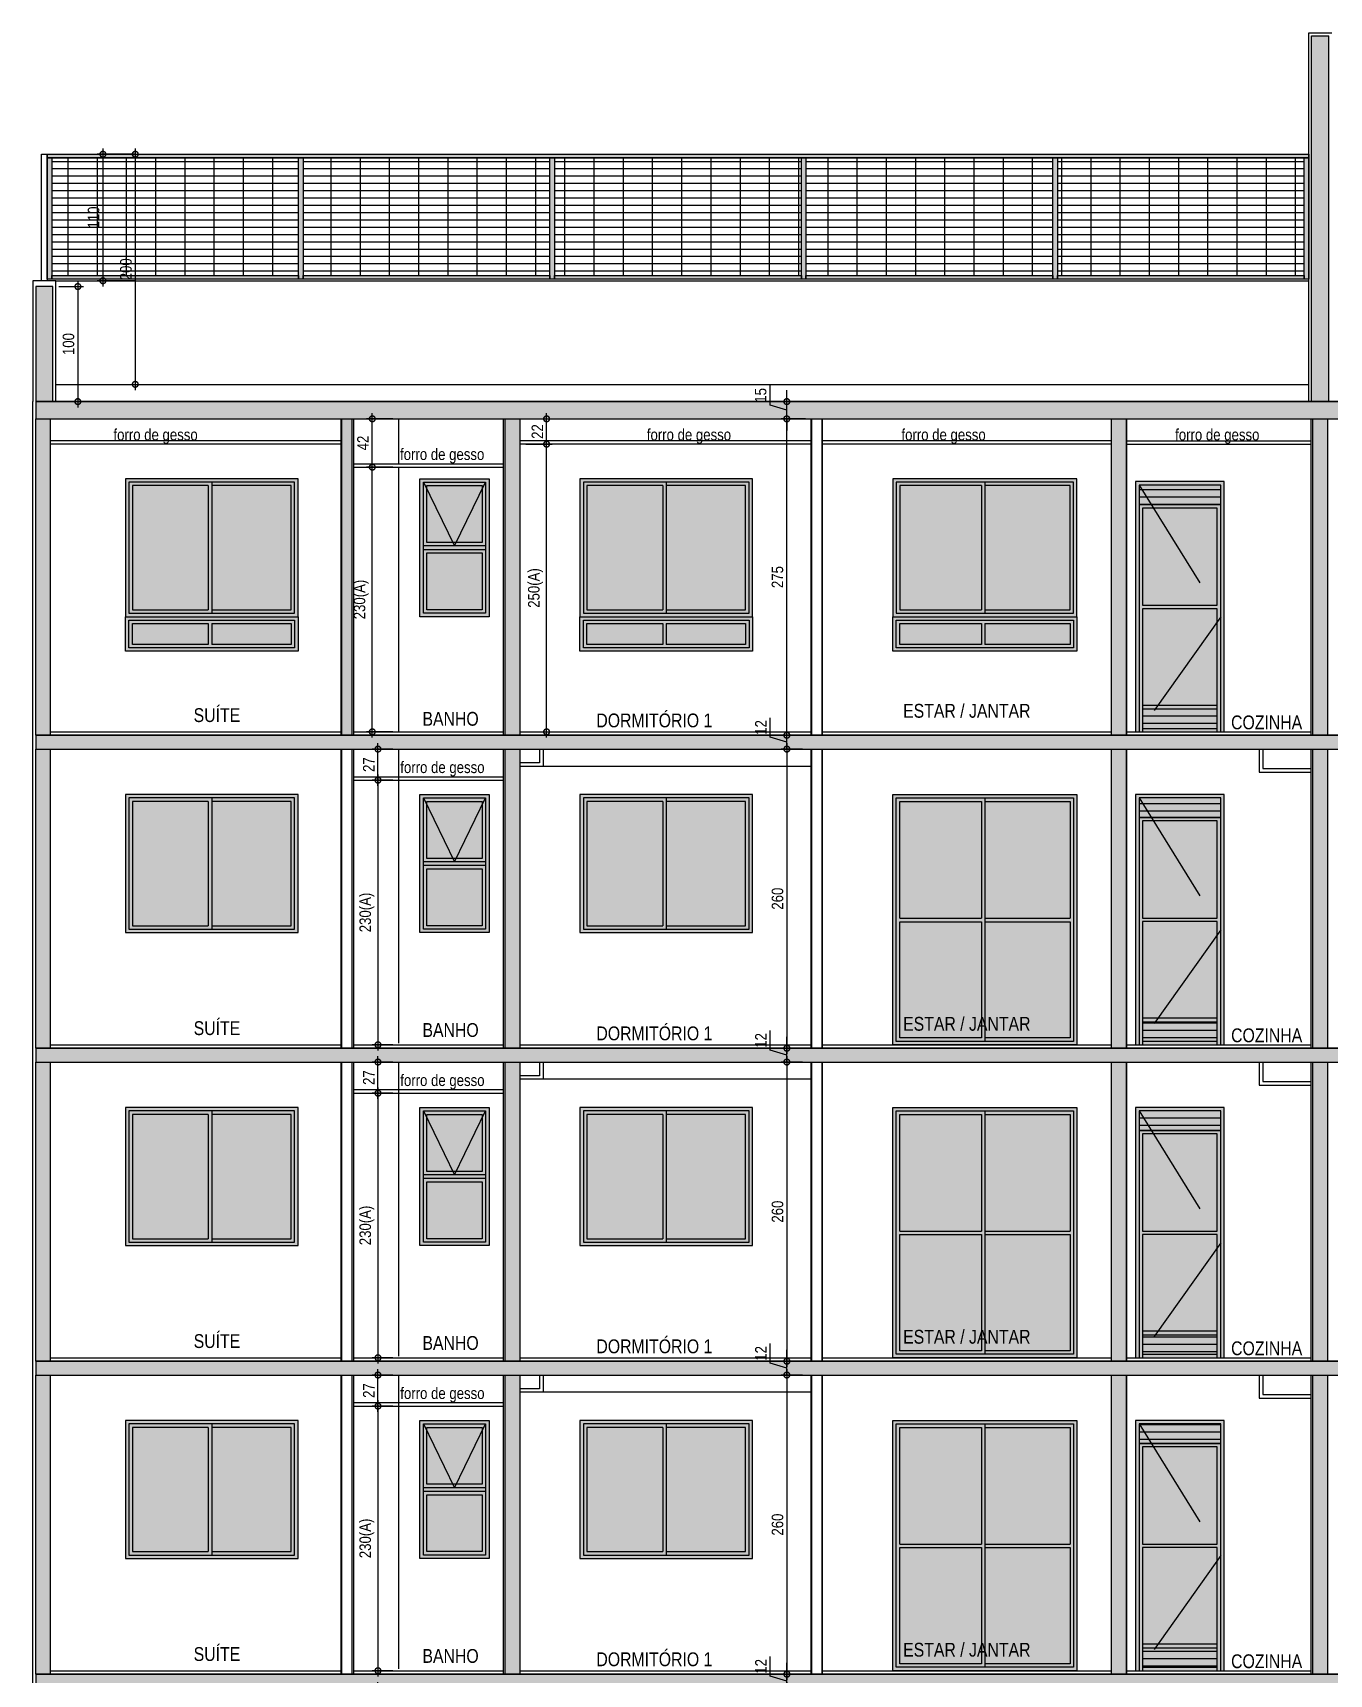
# Model space of a CAD drawing. Header units: metres. Extents: x -9138 to -7768, y 20 to 184.
# Drawn here: x -9053.59 to -9042.32, y 79.82 to 94.09 of the extents above; entities that cross this region are included whole.
import ezdxf
from ezdxf.enums import TextEntityAlignment as Align

# ---------------------------------------------------------------- set-up
doc = ezdxf.new("R2010")
doc.units = ezdxf.units.M
doc.linetypes.add('CTE ELEV$0$DASHEDX2', pattern=[1.5, 1, -0.5])
for name, color, linetype in [('ARQ-DIM EMBASAM', 2, 'Continuous'), ('CTE ELEV$0$ARQ-ALV ACAB', 4, 'Continuous'), ('CTE ELEV$0$ARQ-ALV OSSO', 5, 'Continuous'), ('CTE ELEV$0$ARQ-AUX', 7, 'Continuous'), ('CTE ELEV$0$ARQ-AUX1', 1, 'Continuous'), ('CTE ELEV$0$ARQ-CAX', 1, 'Continuous'), ('CTE ELEV$0$ARQ-DIM', 2, 'Continuous'), ('CTE ELEV$0$ARQ-EST', 2, 'Continuous'), ('CTE ELEV$0$ARQ-PRJ', 7, 'CTE ELEV$0$DASHEDX2'), ('CTE ELEV$0$ARQ-TXT', 2, 'Continuous'), ('CTE ELEV$0$ES-CORTE', 2, 'Continuous')]:
    doc.layers.add(name, color=color, linetype=linetype)
doc.layers.add('CTE ELEV$0$COR-CAIX', color=7, linetype='Continuous', true_color=0x45494e)
doc.styles.add('CTE ELEV$0$Adesa', font='ARIALN.TTF')
doc.dimstyles.new('CTE ELEV$0$ADESA 1-0050', dxfattribs={"dimtxt": 0.1, "dimasz": 0.1, "dimexe": 0.05, "dimexo": 0.05, "dimgap": 0.03, "dimtad": 1, "dimdec": 1, "dimlfac": 100, "dimzin": 12, "dimtxsty": 'CTE ELEV$0$Adesa', "dimblk": 'CTE ELEV$0$_DotSmall', "dimcen": 1, "dimdle": 0.05, "dimclrd": 1, "dimclre": 1, "dimclrt": 256, "dimazin": 3, "dimtm": 1e-09, "dimtfac": 1, "dimtdec": 1, "dimtmove": 1, "dimatfit": 0, "dimldrblk": 'CTE ELEV$0$_DotSmall', "dimfxl": 0.8, "dimtvp": 2, "dimtolj": 1, "dimtzin": 0, "dimarcsym": 0})

# ---------------------------------------------------------------- blocks, each defined once
blk = doc.blocks.new('CTE ELEV$0$V J 150x120')
at = {"layer": 'CTE ELEV$0$COR-CAIX'}
h = blk.add_hatch(color=256, dxfattribs=at)
h.dxf.hatch_style = 1
h.paths.add_polyline_path([(1.5, 1.2), (0, 1.2), (0, 0), (1.5, 0)])
h = blk.add_hatch(color=254, dxfattribs=at)
h.dxf.hatch_style = 1
h.paths.add_polyline_path([(0.72, 1.14), (0.06, 1.14), (0.06, 0.06), (0.72, 0.06)])
h.paths.add_polyline_path([(0.75, 0.06), (1.44, 0.06), (1.44, 1.14), (0.75, 1.14)])
for points in [[(1.5, 1.2), (0, 1.2), (0, 0), (1.5, 0)], [(1.47, 1.17), (0.03, 1.17), (0.03, 0.03), (1.47, 0.03)]]:
    blk.add_lwpolyline(points, close=True)
for points in [[(0.75, 1.17), (0.75, 0.03)], [(0.72, 1.14), (0.06, 1.14), (0.06, 0.06), (0.72, 0.06)], [(0.72, 1.14), (0.72, 0.06)], [(0.75, 0.06), (1.44, 0.06), (1.44, 1.14), (0.75, 1.14)]]:
    blk.add_lwpolyline(points)
blk = doc.blocks.new('CTE ELEV$0$V J 80x60')
at = {"layer": 'CTE ELEV$0$COR-CAIX'}
h = blk.add_hatch(color=256, dxfattribs=at)
h.dxf.hatch_style = 1
h.paths.add_polyline_path([(0, 1.2), (0.6, 1.2), (0.6, 0), (0, 0)])
h = blk.add_hatch(color=254, dxfattribs=at)
h.dxf.hatch_style = 1
h.paths.add_polyline_path([(0.54, 0.555), (0.06, 0.555), (0.06, 0.06), (0.54, 0.06)])
h.paths.add_polyline_path([(0.06, 1.108), (0.06, 0.645), (0.285, 0.645)], flags=17)
h.paths.add_polyline_path([(0.54, 1.108), (0.54, 1.14), (0.06, 1.14), (0.06, 1.108), (0.285, 0.645), (0.315, 0.645)])
h.paths.add_polyline_path([(0.54, 1.108), (0.315, 0.645), (0.54, 0.645)], flags=17)
at = {"layer": 'CTE ELEV$0$ARQ-CAX', "flags": 128}
for points in [[(0, 1.2), (0.6, 1.2), (0.6, 0), (0, 0)], [(0.03, 1.17), (0.57, 1.17), (0.57, 0.615), (0.03, 0.615)], [(0.03, 1.17), (0.57, 1.17), (0.57, 0.03), (0.03, 0.03)], [(0.06, 1.14), (0.54, 1.14), (0.54, 0.645), (0.06, 0.645)], [(0.03, 0.585), (0.57, 0.585), (0.57, 0.03), (0.03, 0.03)], [(0.06, 0.555), (0.54, 0.555), (0.54, 0.06), (0.06, 0.06)]]:
    blk.add_lwpolyline(points, close=True, dxfattribs=at)
at = {"layer": 'CTE ELEV$0$ARQ-PRJ'}
blk.add_lwpolyline([(0.03, 1.17), (0.3, 0.615), (0.57, 1.17)], dxfattribs=at)
blk = doc.blocks.new('CTE ELEV$0$V P 160x220')
at = {"layer": 'CTE ELEV$0$COR-CAIX'}
h = blk.add_hatch(color=256, dxfattribs=at)
h.dxf.hatch_style = 1
h.paths.add_polyline_path([(0, 2.175), (1.6, 2.175), (1.6, 0), (0, 0)])
h = blk.add_hatch(color=254, dxfattribs=at)
h.dxf.hatch_style = 1
h.paths.add_polyline_path([(0.77, 2.115), (0.06, 2.115), (0.06, 1.1), (0.77, 1.1)])
h.paths.add_polyline_path([(1.54, 2.115), (0.8, 2.115), (0.8, 1.1), (1.54, 1.1)])
h.paths.add_polyline_path([(1.54, 1.07), (0.8, 1.07), (0.8, 0.06), (1.54, 0.06)])
h.paths.add_polyline_path([(0.77, 1.07), (0.06, 1.07), (0.06, 0.06), (0.77, 0.06)])
at = {"layer": 'CTE ELEV$0$ARQ-CAX'}
for p, q in [((0.06, 1.1), (0.77, 1.1)), ((0.06, 1.07), (0.77, 1.07)), ((0.8, 1.1), (1.54, 1.1)), ((0.8, 1.07), (1.54, 1.07))]:
    blk.add_line(p, q, dxfattribs=at)
for points in [[(0, 2.175), (1.6, 2.175), (1.6, 0), (0, 0)], [(0.03, 2.145), (1.57, 2.145), (1.57, 0.03), (0.03, 0.03)]]:
    blk.add_lwpolyline(points, close=True, dxfattribs=at)
for points in [[(0.8, 2.145), (0.8, 0.03)], [(0.06, 1.1), (0.06, 2.115), (0.77, 2.115)], [(0.77, 2.115), (0.77, 1.1)], [(0.8, 2.115), (1.54, 2.115), (1.54, 1.1)], [(0.77, 0.06), (0.06, 0.06), (0.06, 1.07)], [(0.77, 1.07), (0.77, 0.06)], [(1.54, 1.07), (1.54, 0.06), (0.8, 0.06)]]:
    blk.add_lwpolyline(points, dxfattribs=at)
blk = doc.blocks.new('CTE ELEV$0$V P 80x220')
at = {"layer": 'CTE ELEV$0$ARQ-CAX'}
h = blk.add_hatch(dxfattribs=at)
h.set_pattern_fill('LINE', scale=0.02)
h.set_pattern_definition([(0, (0.74004, 2.16916), (0, 0.0635), [])])
h.paths.add_polyline_path([(0.74, 2.145), (0.03, 2.145), (0.03, 2), (0.74, 2)])
h.paths.add_polyline_path([(0.71, 0.2), (0.06, 0.2), (0.06, 0.03), (0.71, 0.03)])
at = {"layer": 'CTE ELEV$0$COR-CAIX'}
h = blk.add_hatch(color=256, dxfattribs=at)
h.dxf.hatch_style = 1
h.paths.add_polyline_path([(0.77, 0), (0.77, 2.175), (0, 2.175), (0, 0)])
h = blk.add_hatch(color=254, dxfattribs=at)
h.dxf.hatch_style = 1
h.paths.add_polyline_path([(0.71, 1.945), (0.154, 1.945), (0.678, 1.1), (0.71, 1.1)])
h.paths.add_polyline_path([(0.154, 1.945), (0.06, 1.945), (0.06, 1.1), (0.678, 1.1)])
h.paths.add_polyline_path([(0.71, 0.958), (0.71, 1.048), (0.697, 1.07), (0.06, 1.07), (0.06, 0.23), (0.193, 0.23)])
h.paths.add_polyline_path([(0.71, 0.958), (0.193, 0.23), (0.71, 0.23)], flags=17)
at = {"layer": 'CTE ELEV$0$ARQ-CAX'}
for points in [[(0.77, 0), (0.77, 2.175), (0, 2.175), (0, 0)], [(0.74, 2.145), (0.03, 2.145), (0.03, 1.975), (0.74, 1.975)]]:
    blk.add_lwpolyline(points, close=True, dxfattribs=at)
for points in [[(0.74, 0), (0.74, 1.975), (0.03, 1.975), (0.03, 0)], [(0.71, 1.1), (0.71, 1.945), (0.06, 1.945), (0.06, 1.1)], [(0.06, 1.1), (0.71, 1.1)], [(0.06, 1.07), (0.06, 0)], [(0.71, 1.07), (0.06, 1.07)], [(0.71, 0), (0.71, 1.07)], [(0.71, 0.23), (0.06, 0.23)], [(0.06, 0.2), (0.71, 0.2)], [(0.06, 0.03), (0.71, 0.03)], [(0, 0), (0.77, 0)]]:
    blk.add_lwpolyline(points, dxfattribs=at)
at = {"layer": 'CTE ELEV$0$ARQ-PRJ'}
blk.add_lwpolyline([(0.03, 2.145), (0.74, 1), (0.03, 0)], dxfattribs=at)
blk = doc.blocks.new('CTE ELEV$0$_DotSmall')
at = {"color": 0, "linetype": 'ByBlock', "const_width": 0.5}
blk.add_lwpolyline([(-0.0625, 0, 1), (0.0625, 0, 1)], format="xyb", close=True, dxfattribs=at)
blk = doc.blocks.new('*D699')
at = {"layer": 'CTE ELEV$0$ES-CORTE', "color": 1, "lineweight": -2, "transparency": 16777216}
for p, q in [((-28.595, 2.33), (-28.775, 2.33)), ((-28.725, 2.38), (-28.725, -0.02)), ((-28.595, 0.03), (-28.775, 0.03))]:
    blk.add_line(p, q, dxfattribs=at)
at = {"layer": 'Defpoints', "color": 0, "transparency": 16777216}
for p in [(-28.545, 2.33, 0), (-28.725, 0.03), (-28.545, 0.03, 0)]:
    blk.add_point(p, dxfattribs=at)
at = {"layer": 'CTE ELEV$0$ES-CORTE', "color": 1, "lineweight": -2, "transparency": 16777216, "xscale": 0.1, "yscale": 0.1, "zscale": 0.1}
for p, rotation in [((-28.725, 2.33), 90), ((-28.725, 0.03), 270)]:
    blk.add_blockref('CTE ELEV$0$_DotSmall', p, dxfattribs=dict(at, rotation=rotation))
at = {"layer": 'CTE ELEV$0$ES-CORTE', "transparency": 16777216, "insert": (-28.821, 1.18), "char_height": 0.1, "attachment_point": 5, "rotation": 90, "style": 'CTE ELEV$0$Adesa'}
blk.add_mtext('\\A1;230(A)', dxfattribs=at)
blk = doc.blocks.new('*D700')
at = {"layer": 'CTE ELEV$0$ES-CORTE', "color": 1, "lineweight": -2, "transparency": 16777216}
for p, q in [((-25.035, 2.6), (-25.221, 2.6)), ((-25.171, 2.65), (-25.171, -0.05)), ((-25.035, 0), (-25.221, 0))]:
    blk.add_line(p, q, dxfattribs=at)
at = {"layer": 'Defpoints', "color": 0, "transparency": 16777216}
for p in [(-24.985, 2.6, 0), (-24.985, 0, 0), (-25.171, 0)]:
    blk.add_point(p, dxfattribs=at)
at = {"layer": 'CTE ELEV$0$ES-CORTE', "color": 1, "lineweight": -2, "transparency": 16777216, "xscale": 0.1, "yscale": 0.1, "zscale": 0.1}
for p, rotation in [((-25.171, 2.6), 90), ((-25.171, 0), 270)]:
    blk.add_blockref('CTE ELEV$0$_DotSmall', p, dxfattribs=dict(at, rotation=rotation))
at = {"layer": 'CTE ELEV$0$ES-CORTE', "transparency": 16777216, "insert": (-25.252, 1.3), "char_height": 0.1, "attachment_point": 5, "rotation": 90, "style": 'CTE ELEV$0$Adesa'}
blk.add_mtext('\\A1;260', dxfattribs=at)
blk = doc.blocks.new('*D701')
at = {"layer": 'CTE ELEV$0$ES-CORTE', "color": 1, "lineweight": -2, "transparency": 16777216}
for p, q in [((-25.316, 2.704), (-25.316, 2.873)), ((-25.085, 2.72), (-25.221, 2.72)), ((-25.171, 2.72), (-25.171, 2.82)), ((-25.171, 2.6), (-25.171, 2.72)), ((-25.171, 2.6), (-25.171, 2.72)), ((-25.171, 2.66), (-25.316, 2.704)), ((-25.085, 2.6), (-25.221, 2.6)), ((-25.171, 2.6), (-25.171, 2.5))]:
    blk.add_line(p, q, dxfattribs=at)
at = {"layer": 'Defpoints', "color": 0, "transparency": 16777216}
for p in [(-25.171, 2.72), (-25.035, 2.72, 0), (-25.035, 2.6)]:
    blk.add_point(p, dxfattribs=at)
at = {"layer": 'CTE ELEV$0$ES-CORTE', "color": 1, "lineweight": -2, "transparency": 16777216, "xscale": 0.1, "yscale": 0.1, "zscale": 0.1}
for p, rotation in [((-25.171, 2.72), 270), ((-25.171, 2.6), 90)]:
    blk.add_blockref('CTE ELEV$0$_DotSmall', p, dxfattribs=dict(at, rotation=rotation))
at = {"layer": 'CTE ELEV$0$ES-CORTE', "transparency": 16777216, "insert": (-25.397, 2.788), "char_height": 0.1, "attachment_point": 5, "rotation": 90, "style": 'CTE ELEV$0$Adesa'}
blk.add_mtext('\\A1;12', dxfattribs=at)
blk = doc.blocks.new('*D452')
at = {"layer": 'CTE ELEV$0$ARQ-DIM', "color": 1, "lineweight": -2, "transparency": 16777216}
for p, q in [((-28.595, 2.6), (-28.775, 2.6)), ((-28.725, 2.28), (-28.725, 2.65)), ((-28.595, 2.33), (-28.775, 2.33))]:
    blk.add_line(p, q, dxfattribs=at)
at = {"layer": 'Defpoints', "color": 0, "transparency": 16777216}
for p in [(-28.725, 2.6), (-28.545, 2.6, 0), (-28.545, 2.33, 0)]:
    blk.add_point(p, dxfattribs=at)
at = {"layer": 'CTE ELEV$0$ARQ-DIM', "color": 1, "lineweight": -2, "transparency": 16777216, "xscale": 0.1, "yscale": 0.1, "zscale": 0.1}
for p, rotation in [((-28.725, 2.6), 90), ((-28.725, 2.33), 270)]:
    blk.add_blockref('CTE ELEV$0$_DotSmall', p, dxfattribs=dict(at, rotation=rotation))
at = {"layer": 'CTE ELEV$0$ARQ-DIM', "transparency": 16777216, "insert": (-28.805, 2.465), "char_height": 0.1, "attachment_point": 5, "rotation": 90, "style": 'CTE ELEV$0$Adesa'}
blk.add_mtext('\\A1;27', dxfattribs=at)
blk = doc.blocks.new('CTE ELEV$0$V BAND INF 150x40')
at = {"layer": 'CTE ELEV$0$COR-CAIX'}
h = blk.add_hatch(color=256, dxfattribs=at)
h.dxf.hatch_style = 1
h.paths.add_polyline_path([(0, 0), (1.5, 0), (1.5, -0.3), (0, -0.3)])
h = blk.add_hatch(color=254, dxfattribs=at)
h.dxf.hatch_style = 1
h.paths.add_polyline_path([(0.72, -0.24), (0.72, -0.06), (0.06, -0.06), (0.06, -0.24)])
h.paths.add_polyline_path([(0.75, -0.24), (1.44, -0.24), (1.44, -0.06), (0.75, -0.06)])
at = {"layer": 'CTE ELEV$0$ARQ-CAX'}
for points in [[(0, 0), (1.5, 0), (1.5, -0.3), (0, -0.3)], [(0.03, -0.03), (1.47, -0.03), (1.47, -0.27), (0.03, -0.27)]]:
    blk.add_lwpolyline(points, close=True, dxfattribs=at)
for points in [[(0.72, -0.24), (0.06, -0.24), (0.06, -0.06), (0.72, -0.06)], [(0.72, -0.06), (0.72, -0.24)], [(0.75, -0.06), (1.44, -0.06), (1.44, -0.24), (0.75, -0.24)], [(0.75, -0.06), (0.75, -0.24)]]:
    blk.add_lwpolyline(points, dxfattribs=at)
blk = doc.blocks.new('CTE ELEV$0$V J 160x120')
at = {"layer": 'CTE ELEV$0$COR-CAIX'}
h = blk.add_hatch(color=256, dxfattribs=at)
h.dxf.hatch_style = 1
h.paths.add_polyline_path([(1.6, 1.2), (0, 1.2), (0, 0), (1.6, 0)])
h = blk.add_hatch(color=254, dxfattribs=at)
h.dxf.hatch_style = 1
h.paths.add_polyline_path([(0.77, 1.14), (0.06, 1.14), (0.06, 0.06), (0.77, 0.06)])
h.paths.add_polyline_path([(1.54, 1.14), (0.8, 1.14), (0.8, 0.06), (1.54, 0.06)])
at = {"layer": 'CTE ELEV$0$ARQ-CAX'}
for points in [[(1.6, 1.2), (0, 1.2), (0, 0), (1.6, 0)], [(1.57, 1.17), (0.03, 1.17), (0.03, 0.03), (1.57, 0.03)]]:
    blk.add_lwpolyline(points, close=True, dxfattribs=at)
for points in [[(0.8, 1.17), (0.8, 0.03)], [(0.77, 1.14), (0.06, 1.14), (0.06, 0.06), (0.77, 0.06)], [(0.77, 1.14), (0.77, 0.06)], [(0.8, 0.06), (1.54, 0.06), (1.54, 1.14), (0.8, 1.14)]]:
    blk.add_lwpolyline(points, dxfattribs=at)
blk = doc.blocks.new('CTE ELEV$0$V BAND INF 160x40')
at = {"layer": 'CTE ELEV$0$COR-CAIX'}
h = blk.add_hatch(color=256, dxfattribs=at)
h.dxf.hatch_style = 1
h.paths.add_polyline_path([(0, 0), (1.6, 0), (1.6, -0.3), (0, -0.3)])
h = blk.add_hatch(color=254, dxfattribs=at)
h.dxf.hatch_style = 1
h.paths.add_polyline_path([(0.77, -0.24), (0.77, -0.06), (0.06, -0.06), (0.06, -0.24)])
h.paths.add_polyline_path([(1.54, -0.24), (1.54, -0.06), (0.8, -0.06), (0.8, -0.24)])
at = {"layer": 'CTE ELEV$0$ARQ-CAX'}
for points in [[(0, 0), (1.6, 0), (1.6, -0.3), (0, -0.3)], [(0.03, -0.03), (1.57, -0.03), (1.57, -0.27), (0.03, -0.27)]]:
    blk.add_lwpolyline(points, close=True, dxfattribs=at)
for points in [[(0.77, -0.24), (0.06, -0.24), (0.06, -0.06), (0.77, -0.06)], [(0.77, -0.06), (0.77, -0.24)], [(0.8, -0.06), (1.54, -0.06), (1.54, -0.24), (0.8, -0.24)], [(0.8, -0.06), (0.8, -0.24)]]:
    blk.add_lwpolyline(points, dxfattribs=at)
blk = doc.blocks.new('CTE ELEV$0$CT AA DUPL INF')
at = {"layer": 'CTE ELEV$0$ARQ-EST'}
h = blk.add_hatch(color=8, dxfattribs=at)
h.dxf.hatch_style = 1
h.paths.add_polyline_path([(1.705, 2.65), (5.015, 2.65), (5.015, 2.93), (1.705, 2.93)])
h.paths.add_polyline_path([(5.02, 2.93), (5.02, 3.05), (-0.15, 3.05), (-0.15, 2.9), (-31.7, 2.9), (-31.7, 2.75), (-0.02, 2.75), (-0.02, 2.93)])
h.paths.add_polyline_path([(5.02, 3.05), (5.02, 2.93), (5.02, 2.75), (26.4, 2.75), (26.4, 2.9), (5.17, 2.9), (5.17, 3.05)])
h = blk.add_hatch(color=8, dxfattribs=at)
h.dxf.hatch_style = 1
h.paths.add_polyline_path([(-31.57, 2.75), (-31.7, 2.75), (-31.7, 0), (-31.57, 0)])
h.paths.add_polyline_path([(-29.04, 0), (-28.95, 0), (-28.95, 2.75), (-29.04, 2.75)])
h.paths.add_polyline_path([(-27.49, 2.75), (-27.62, 2.75), (-27.62, 0), (-27.49, 0)])
h.paths.add_polyline_path([(-22.22, 2.75), (-22.35, 2.75), (-22.35, 0), (-22.22, 0)])
h.paths.add_polyline_path([(-20.6, 0), (-20.47, 0), (-20.47, 2.75), (-20.6, 2.75)])
h.paths.add_polyline_path([(-18.85, 0), (-18.72, 0), (-18.72, 2.75), (-18.85, 2.75)])
h.paths.add_polyline_path([(-13.13, 0), (-13, 0), (-13, 2.75), (-13.13, 2.75)])
at = {"layer": 'CTE ELEV$0$ARQ-ALV ACAB'}
for p, q in [((-31.725, 0, 0), (-31.725, 2.9, 0)), ((-29.045, 0, 0), (-29.045, 2.75, 0)), ((-28.935, 0, 0), (-28.935, 2.75, 0)), ((-27.635, 0, 0), (-27.635, 2.75, 0)), ((-24.96, 0, 0), (-24.96, 2.75, 0)), ((-24.86, 0, 0), (-24.86, 2.75, 0)), ((-22.215, 0), (-22.215, 2.75, 0)), ((-20.615, 0, 0), (-20.615, 2.75, 0)), ((-31.57, 0.03, 0), (-29.045, 0.03, 0)), ((-28.935, 0.03, 0), (-27.635, 0.03, 0)), ((-27.49, 0.03, 0), (-24.96, 0.03, 0)), ((-24.86, 0.03, 0), (-22.35, 0.03, 0)), ((-22.215, 0.03, 0), (-20.615, 0.03, 0))]:
    blk.add_line(p, q, dxfattribs=at)
at = {"layer": 'CTE ELEV$0$ARQ-ALV OSSO'}
for p, q in [((-24.955, 0, 0), (-24.955, 2.75, 0)), ((-24.865, 0, 0), (-24.865, 2.75, 0))]:
    blk.add_line(p, q, dxfattribs=at)
at = {"layer": 'CTE ELEV$0$ARQ-AUX1'}
for p, q in [((-28.545, 2.36, 0), (-28.545, 2.75, 0)), ((-29.045, 2.56, 0), (-31.57, 2.56, 0)), ((-29.045, 2.53, 0), (-31.57, 2.53, 0)), ((-24.96, 2.56, 0), (-27.49, 2.56, 0)), ((-24.96, 2.53, 0), (-27.49, 2.53, 0)), ((-22.35, 2.56, 0), (-24.86, 2.56, 0)), ((-22.35, 2.53, 0), (-24.86, 2.53, 0)), ((-22.215, 2.56, 0), (-20.615, 2.56, 0)), ((-22.215, 2.53, 0), (-20.615, 2.53, 0)), ((-28.935, 2.36, 0), (-27.635, 2.36, 0)), ((-28.935, 2.33, 0), (-27.635, 2.33, 0)), ((-28.545, 0.03, 0), (-28.545, 2.33, 0))]:
    blk.add_line(p, q, dxfattribs=at)
at = {"layer": 'CTE ELEV$0$ES-CORTE'}
for p, q in [((-31.7, 2.9, 0), (-0.15, 2.9, 0)), ((-31.7, 2.9, 0), (-31.7, 2.75, 0)), ((-31.7, 2.75, 0), (-0.02, 2.75, 0)), ((-31.7, 0), (-31.7, 2.75, 0)), ((-31.57, 0, 0), (-31.57, 2.75, 0)), ((-29.04, 0, 0), (-29.04, 2.75, 0)), ((-28.95, 0, 0), (-28.95, 2.75, 0)), ((-27.62, 0), (-27.62, 2.75, 0)), ((-27.49, 0, 0), (-27.49, 2.75, 0)), ((-22.35, 0, 0), (-22.35, 2.75, 0)), ((-22.22, 0), (-22.22, 2.75, 0)), ((-20.6, 0, 0), (-20.6, 2.75, 0)), ((-20.47, 0, 0), (-20.47, 2.75, 0)), ((1.851, 0, 0), (-31.7, 0, 0))]:
    blk.add_line(p, q, dxfattribs=at)
at = {"layer": 'CTE ELEV$0$ARQ-CAX'}
for name, p in [('CTE ELEV$0$V J 150x120', (-30.92, 1.03, 0)), ('CTE ELEV$0$V J 80x60', (-28.36, 1.03, 0)), ('CTE ELEV$0$V J 150x120', (-26.97, 1.03, 0)), ('CTE ELEV$0$V J 160x120', (-24.25, 1.03)), ('CTE ELEV$0$V P 80x220', (-22.14, 0.03)), ('CTE ELEV$0$V BAND INF 150x40', (-30.92, 1.03, 0)), ('CTE ELEV$0$V BAND INF 150x40', (-26.97, 1.03, 0)), ('CTE ELEV$0$V BAND INF 160x40', (-24.25, 1.03))]:
    blk.add_blockref(name, p, dxfattribs=at)
at = {"layer": 'CTE ELEV$0$ARQ-TXT', "style": 'CTE ELEV$0$Adesa'}
for s, height, p in [('forro de gesso', 0.1, (-30.658, 2.6, 0)), ('forro de gesso', 0.1, (-26.022, 2.6, 0)), ('forro de gesso', 0.1, (-23.809, 2.6, 0)), ('forro de gesso', 0.1, (-21.43, 2.6, 0)), ('forro de gesso', 0.1, (-28.167, 2.43, 0)), ('SUÍTE', 0.12, (-30.125, 0.19)), ('BANHO', 0.12, (-28.094, 0.143)), ('DORMITÓRIO 1', 0.12, (-26.323, 0.144)), ('ESTAR / JANTAR', 0.12, (-23.607, 0.215)), ('COZINHA', 0.12, (-21.001, 0.112))]:
    blk.add_text(s, height=height, dxfattribs=at).set_placement(p, align=Align.MIDDLE)
blk = doc.blocks.new('CTE ELEV$0$v grd dupl sup 1')
at = {"transparency": 33554687}
h = blk.add_hatch(dxfattribs=at)
h.set_pattern_fill('GRATE', scale=0.08)
h.set_pattern_definition([(0, (0.04, 1.02001), (0, 0.0635), []), (90, (0.04, 1.02), (-0.254, 2e-17), [])])
h.paths.add_polyline_path([(0.04, 1.07), (0.04, 0.045), (2.185, 0.045), (2.185, 1.07)])
h.paths.add_polyline_path([(2.225, 1.07), (2.225, 0.045), (4.37, 0.045), (4.37, 1.07)])
h.paths.add_polyline_path([(4.41, 1.07), (4.41, 0.045), (6.555, 0.045), (6.555, 1.07)])
h.paths.add_polyline_path([(6.595, 1.07), (6.595, 0.045), (8.74, 0.045), (8.74, 1.07)])
h.paths.add_polyline_path([(8.78, 1.07), (8.78, 0.045), (10.925, 0.045), (10.925, 1.07)])
at = {"layer": 'CTE ELEV$0$COR-CAIX', "transparency": 33554687}
h = blk.add_hatch(color=256, dxfattribs=at)
h.dxf.hatch_style = 1
h.paths.add_polyline_path([(10.965, 1.1), (10.965, 1.07), (0, 1.07), (0, 1.1)])
h.paths.add_polyline_path([(0, 1.07), (0.04, 1.07), (0.04, 0.015), (0, 0.015)])
h.paths.add_polyline_path([(8.78, 0.045), (10.925, 0.045), (10.925, 0.015), (8.78, 0.015)])
h.paths.add_polyline_path([(6.595, 0.045), (8.74, 0.045), (8.74, 0.015), (6.595, 0.015)])
h.paths.add_polyline_path([(4.41, 0.045), (6.555, 0.045), (6.555, 0.015), (4.41, 0.015)])
h.paths.add_polyline_path([(2.225, 0.045), (4.37, 0.045), (4.37, 0.015), (2.225, 0.015)])
h.paths.add_polyline_path([(0.04, 0.045), (2.185, 0.045), (2.185, 0.015), (0.04, 0.015)])
h.paths.add_polyline_path([(8.74, 1.07), (8.78, 1.07), (8.78, 0.015), (8.74, 0.015)])
h.paths.add_polyline_path([(6.555, 1.07), (6.595, 1.07), (6.595, 0.015), (6.555, 0.015)])
h.paths.add_polyline_path([(4.37, 1.07), (4.41, 1.07), (4.41, 0.015), (4.37, 0.015)])
h.paths.add_polyline_path([(2.185, 1.07), (2.225, 1.07), (2.225, 0.015), (2.185, 0.015)])
h.paths.add_polyline_path([(10.925, 1.07), (10.965, 1.07), (10.965, 0.015), (10.925, 0.015)])
at = {"ltscale": 0.05}
blk.add_lwpolyline([(10.965, 1.1), (10.965, 1.07), (0, 1.07), (0, 1.1)], close=True, dxfattribs=at)
for points in [[(0, 1.07), (0.04, 1.07), (0.04, 0.015), (0, 0.015)], [(2.185, 1.07), (2.225, 1.07), (2.225, 0.015), (2.185, 0.015)], [(4.37, 1.07), (4.41, 1.07), (4.41, 0.015), (4.37, 0.015)], [(6.555, 1.07), (6.595, 1.07), (6.595, 0.015), (6.555, 0.015)], [(8.74, 1.07), (8.78, 1.07), (8.78, 0.015), (8.74, 0.015)], [(10.925, 1.07), (10.965, 1.07), (10.965, 0.015), (10.925, 0.015)], [(0.04, 0.045), (2.185, 0.045), (2.185, 0.015), (0.04, 0.015)], [(2.225, 0.045), (4.37, 0.045), (4.37, 0.015), (2.225, 0.015)], [(4.41, 0.045), (6.555, 0.045), (6.555, 0.015), (4.41, 0.015)], [(6.595, 0.045), (8.74, 0.045), (8.74, 0.015), (6.595, 0.015)], [(8.78, 0.045), (10.925, 0.045), (10.925, 0.015), (8.78, 0.015)]]:
    blk.add_lwpolyline(points, close=True)
blk.add_lwpolyline([(0.02, 1.07), (10.945, 1.07)])
blk = doc.blocks.new('CTE ELEV$0$CT AA DUPL SUP')
at = {"layer": 'CTE ELEV$0$ES-CORTE'}
h = blk.add_hatch(color=8, dxfattribs=at)
h.dxf.hatch_style = 1
h.paths.add_polyline_path([(-20.61, -0.14), (-20.46, -0.14), (-20.46, 3.04), (-20.61, 3.04)])
h = blk.add_hatch(color=8, dxfattribs=at)
h.dxf.hatch_style = 1
h.paths.add_polyline_path([(-31.55, 0.86), (-31.7, 0.86), (-31.7, -0.14), (-31.55, -0.14)])
at = {"layer": 'CTE ELEV$0$ARQ-ALV ACAB'}
for p, q in [((-20.635, -0.14, 0), (-20.635, 3.065, 0)), ((-31.525, 0.01, 0), (-20.635, 0.01, 0))]:
    blk.add_line(p, q, dxfattribs=at)
at = {"layer": 'CTE ELEV$0$ARQ-ALV ACAB', "elevation": 0}
for points in [[(-20.635, 3.065), (-20.435, 3.065)], [(-31.525, -0.14), (-31.525, 0.91), (-31.725, 0.91), (-31.725, -0.14)]]:
    blk.add_lwpolyline(points, dxfattribs=at)
at = {"layer": 'CTE ELEV$0$ARQ-ALV OSSO'}
for p, q in [((-20.61, -0.14, 0), (-20.61, 3.04, 0)), ((-20.46, -0.14, 0), (-20.46, 3.04, 0))]:
    blk.add_line(p, q, dxfattribs=at)
at = {"layer": 'CTE ELEV$0$ARQ-ALV OSSO', "elevation": 0}
blk.add_lwpolyline([(-20.61, 3.04), (-20.46, 3.04)], dxfattribs=at)
at = {"layer": 'CTE ELEV$0$ARQ-AUX', "elevation": 0}
blk.add_lwpolyline([(-31.525, 0.91), (-20.635, 0.91)], dxfattribs=at)
at = {"layer": 'CTE ELEV$0$ARQ-AUX1', "elevation": 0}
blk.add_lwpolyline([(-31.65, 2.01), (-31.6, 2.01), (-31.6, 0.91), (-31.65, 0.91)], close=True, dxfattribs=at)
at = {"layer": 'CTE ELEV$0$ARQ-EST', "elevation": 0}
blk.add_lwpolyline([(-31.7, -0.14), (-31.55, -0.14), (-31.55, 0.86), (-31.7, 0.86)], close=True, dxfattribs=at)
at = {"layer": 'CTE ELEV$0$ES-CORTE', "elevation": 0}
blk.add_lwpolyline([(-0.175, -0.14), (-31.7, -0.14)], dxfattribs=at)
at = {"layer": 'CTE ELEV$0$ARQ-AUX'}
blk.add_blockref('CTE ELEV$0$v grd dupl sup 1', (-31.6, 0.91, 0), dxfattribs=at)
blk = doc.blocks.new('*D704')
at = {"layer": 'CTE ELEV$0$ARQ-DIM', "color": 1, "lineweight": -2, "transparency": 16777216}
for p, q in [((-9046.874, 90.73), (-9047.086, 90.73)), ((-9047.036, 87.93), (-9047.036, 90.78)), ((-9046.869, 87.98), (-9047.086, 87.98))]:
    blk.add_line(p, q, dxfattribs=at)
at = {"layer": 'Defpoints', "color": 0, "transparency": 16777216}
for p in [(-9047.036, 90.73), (-9046.824, 90.73, 0), (-9046.819, 87.98, 0)]:
    blk.add_point(p, dxfattribs=at)
at = {"layer": 'CTE ELEV$0$ARQ-DIM', "color": 1, "lineweight": -2, "transparency": 16777216, "xscale": 0.1, "yscale": 0.1, "zscale": 0.1}
for p, rotation in [((-9047.036, 90.73), 90), ((-9047.036, 87.98), 270)]:
    blk.add_blockref('CTE ELEV$0$_DotSmall', p, dxfattribs=dict(at, rotation=rotation))
at = {"layer": 'CTE ELEV$0$ARQ-DIM', "transparency": 16777216, "insert": (-9047.117, 89.355), "char_height": 0.1, "attachment_point": 5, "rotation": 90, "style": 'CTE ELEV$0$Adesa'}
blk.add_mtext('\\A1;275', dxfattribs=at)
blk = doc.blocks.new('*D705')
at = {"layer": 'CTE ELEV$0$ARQ-DIM', "color": 1, "lineweight": -2, "transparency": 16777216}
for p, q in [((-9047.182, 90.849), (-9047.182, 91.019)), ((-9047.03, 90.88), (-9047.086, 90.88)), ((-9047.036, 90.88), (-9047.036, 90.98)), ((-9047.036, 90.73), (-9047.036, 90.88)), ((-9047.036, 90.73), (-9047.036, 90.88)), ((-9047.036, 90.805), (-9047.182, 90.849)), ((-9047.03, 90.73), (-9047.086, 90.73)), ((-9047.036, 90.73), (-9047.036, 90.63))]:
    blk.add_line(p, q, dxfattribs=at)
at = {"layer": 'Defpoints', "color": 0, "transparency": 16777216}
for p in [(-9047.036, 90.88), (-9046.98, 90.88, 0), (-9046.98, 90.73)]:
    blk.add_point(p, dxfattribs=at)
at = {"layer": 'CTE ELEV$0$ARQ-DIM', "color": 1, "lineweight": -2, "transparency": 16777216, "xscale": 0.1, "yscale": 0.1, "zscale": 0.1}
for p, rotation in [((-9047.036, 90.88), 270), ((-9047.036, 90.73), 90)]:
    blk.add_blockref('CTE ELEV$0$_DotSmall', p, dxfattribs=dict(at, rotation=rotation))
at = {"layer": 'CTE ELEV$0$ARQ-DIM', "transparency": 16777216, "insert": (-9047.263, 90.934), "char_height": 0.1, "attachment_point": 5, "rotation": 90, "style": 'CTE ELEV$0$Adesa'}
blk.add_mtext('\\A1;15', dxfattribs=at)
blk = doc.blocks.new('*D706')
at = {"layer": 'CTE ELEV$0$ARQ-DIM', "color": 1, "lineweight": -2, "transparency": 16777216}
for p, q in [((-9050.459, 90.31), (-9050.689, 90.31)), ((-9050.639, 87.96), (-9050.639, 90.36)), ((-9050.459, 88.01), (-9050.689, 88.01))]:
    blk.add_line(p, q, dxfattribs=at)
at = {"layer": 'Defpoints', "color": 0, "transparency": 16777216}
for p in [(-9050.639, 90.31), (-9050.409, 90.31, 0), (-9050.409, 88.01, 0)]:
    blk.add_point(p, dxfattribs=at)
at = {"layer": 'CTE ELEV$0$ARQ-DIM', "color": 1, "lineweight": -2, "transparency": 16777216, "xscale": 0.1, "yscale": 0.1, "zscale": 0.1}
for p, rotation in [((-9050.639, 90.31), 90), ((-9050.639, 88.01), 270)]:
    blk.add_blockref('CTE ELEV$0$_DotSmall', p, dxfattribs=dict(at, rotation=rotation))
at = {"layer": 'CTE ELEV$0$ARQ-DIM', "transparency": 16777216, "insert": (-9050.735, 89.16), "char_height": 0.1, "attachment_point": 5, "rotation": 90, "style": 'CTE ELEV$0$Adesa'}
blk.add_mtext('\\A1;230(A)', dxfattribs=at)
blk = doc.blocks.new('*D707')
at = {"layer": 'CTE ELEV$0$ARQ-DIM', "color": 1, "lineweight": -2, "transparency": 16777216}
for p, q in [((-9050.459, 90.73), (-9050.689, 90.73)), ((-9050.639, 90.26), (-9050.639, 90.78)), ((-9050.459, 90.31), (-9050.689, 90.31))]:
    blk.add_line(p, q, dxfattribs=at)
at = {"layer": 'Defpoints', "color": 0, "transparency": 16777216}
for p in [(-9050.639, 90.73), (-9050.409, 90.73, 0), (-9050.409, 90.31, 0)]:
    blk.add_point(p, dxfattribs=at)
at = {"layer": 'CTE ELEV$0$ARQ-DIM', "color": 1, "lineweight": -2, "transparency": 16777216, "xscale": 0.1, "yscale": 0.1, "zscale": 0.1}
for p, rotation in [((-9050.639, 90.73), 90), ((-9050.639, 90.31), 270)]:
    blk.add_blockref('CTE ELEV$0$_DotSmall', p, dxfattribs=dict(at, rotation=rotation))
at = {"layer": 'CTE ELEV$0$ARQ-DIM', "transparency": 16777216, "insert": (-9050.72, 90.52), "char_height": 0.1, "attachment_point": 5, "rotation": 90, "style": 'CTE ELEV$0$Adesa'}
blk.add_mtext('\\A1;42', dxfattribs=at)
blk = doc.blocks.new('*D708')
at = {"layer": 'CTE ELEV$0$ARQ-DIM', "color": 1, "lineweight": -2, "transparency": 16777216}
for p, q in [((-9049.304, 90.51), (-9049.074, 90.51)), ((-9049.124, 87.96), (-9049.124, 90.56)), ((-9049.304, 88.01), (-9049.074, 88.01))]:
    blk.add_line(p, q, dxfattribs=at)
at = {"layer": 'Defpoints', "color": 0, "transparency": 16777216}
for p in [(-9049.354, 90.51, 0), (-9049.124, 90.51), (-9049.354, 88.01, 0)]:
    blk.add_point(p, dxfattribs=at)
at = {"layer": 'CTE ELEV$0$ARQ-DIM', "color": 1, "lineweight": -2, "transparency": 16777216, "xscale": 0.1, "yscale": 0.1, "zscale": 0.1}
for p, rotation in [((-9049.124, 90.51), 90), ((-9049.124, 88.01), 270)]:
    blk.add_blockref('CTE ELEV$0$_DotSmall', p, dxfattribs=dict(at, rotation=rotation))
at = {"layer": 'CTE ELEV$0$ARQ-DIM', "transparency": 16777216, "insert": (-9049.22, 89.26), "char_height": 0.1, "attachment_point": 5, "rotation": 90, "style": 'CTE ELEV$0$Adesa'}
blk.add_mtext('\\A1;250(A)', dxfattribs=at)
blk = doc.blocks.new('*D709')
at = {"layer": 'CTE ELEV$0$ARQ-DIM', "color": 1, "lineweight": -2, "transparency": 16777216}
for p, q in [((-9049.304, 90.73), (-9049.074, 90.73)), ((-9049.124, 90.46), (-9049.124, 90.78)), ((-9049.304, 90.51), (-9049.074, 90.51))]:
    blk.add_line(p, q, dxfattribs=at)
at = {"layer": 'Defpoints', "color": 0, "transparency": 16777216}
for p in [(-9049.354, 90.73, 0), (-9049.124, 90.73), (-9049.354, 90.51, 0)]:
    blk.add_point(p, dxfattribs=at)
at = {"layer": 'CTE ELEV$0$ARQ-DIM', "color": 1, "lineweight": -2, "transparency": 16777216, "xscale": 0.1, "yscale": 0.1, "zscale": 0.1}
for p, rotation in [((-9049.124, 90.73), 90), ((-9049.124, 90.51), 270)]:
    blk.add_blockref('CTE ELEV$0$_DotSmall', p, dxfattribs=dict(at, rotation=rotation))
at = {"layer": 'CTE ELEV$0$ARQ-DIM', "transparency": 16777216, "insert": (-9049.204, 90.62), "char_height": 0.1, "attachment_point": 5, "rotation": 90, "style": 'CTE ELEV$0$Adesa'}
blk.add_mtext('\\A1;22', dxfattribs=at)
blk = doc.blocks.new('*D711')
at = {"layer": 'CTE ELEV$0$ARQ-DIM', "color": 1, "lineweight": -2, "transparency": 16777216}
for p, q in [((-9053.364, 91.88), (-9053.148, 91.88)), ((-9053.198, 91.93), (-9053.198, 90.83)), ((-9053.364, 90.88), (-9053.148, 90.88))]:
    blk.add_line(p, q, dxfattribs=at)
at = {"layer": 'Defpoints', "color": 0, "transparency": 16777216}
for p in [(-9053.414, 91.88, 0), (-9053.414, 90.88, 0), (-9053.198, 90.88)]:
    blk.add_point(p, dxfattribs=at)
at = {"layer": 'CTE ELEV$0$ARQ-DIM', "color": 1, "lineweight": -2, "transparency": 16777216, "xscale": 0.1, "yscale": 0.1, "zscale": 0.1}
for p, rotation in [((-9053.198, 91.88), 90), ((-9053.198, 90.88), 270)]:
    blk.add_blockref('CTE ELEV$0$_DotSmall', p, dxfattribs=dict(at, rotation=rotation))
at = {"layer": 'CTE ELEV$0$ARQ-DIM', "transparency": 16777216, "insert": (-9053.279, 91.38), "char_height": 0.1, "attachment_point": 5, "rotation": 90, "style": 'CTE ELEV$0$Adesa'}
blk.add_mtext('\\A1;100', dxfattribs=at)
blk = doc.blocks.new('*D712')
at = {"layer": 'CTE ELEV$0$ARQ-DIM', "color": 1, "lineweight": -2, "transparency": 16777216}
for p, q in [((-9053.148, 93.03), (-9052.649, 93.03)), ((-9052.699, 93.08), (-9052.699, 90.98)), ((-9053.148, 91.03), (-9052.649, 91.03))]:
    blk.add_line(p, q, dxfattribs=at)
at = {"layer": 'Defpoints', "color": 0, "transparency": 16777216}
for p in [(-9053.198, 93.03, 0), (-9053.198, 91.03, 0), (-9052.699, 91.03)]:
    blk.add_point(p, dxfattribs=at)
at = {"layer": 'CTE ELEV$0$ARQ-DIM', "color": 1, "lineweight": -2, "transparency": 16777216, "xscale": 0.1, "yscale": 0.1, "zscale": 0.1}
for p, rotation in [((-9052.699, 93.03), 90), ((-9052.699, 91.03), 270)]:
    blk.add_blockref('CTE ELEV$0$_DotSmall', p, dxfattribs=dict(at, rotation=rotation))
at = {"layer": 'CTE ELEV$0$ARQ-DIM', "transparency": 16777216, "insert": (-9052.78, 92.03), "char_height": 0.1, "attachment_point": 5, "rotation": 90, "style": 'CTE ELEV$0$Adesa'}
blk.add_mtext('\\A1;200', dxfattribs=at)
blk = doc.blocks.new('*D713')
at = {"layer": 'CTE ELEV$0$ARQ-DIM', "color": 1, "lineweight": -2, "transparency": 16777216}
for p, q in [((-9052.699, 93.03), (-9053.03, 93.03)), ((-9052.98, 93.08), (-9052.98, 91.88)), ((-9052.699, 91.93), (-9053.03, 91.93))]:
    blk.add_line(p, q, dxfattribs=at)
at = {"layer": 'Defpoints', "color": 0, "transparency": 16777216}
for p in [(-9052.649, 93.03), (-9052.98, 91.93), (-9052.649, 91.93, 0)]:
    blk.add_point(p, dxfattribs=at)
at = {"layer": 'CTE ELEV$0$ARQ-DIM', "color": 1, "lineweight": -2, "transparency": 16777216, "xscale": 0.1, "yscale": 0.1, "zscale": 0.1}
for p, rotation in [((-9052.98, 93.03), 90), ((-9052.98, 91.93), 270)]:
    blk.add_blockref('CTE ELEV$0$_DotSmall', p, dxfattribs=dict(at, rotation=rotation))
at = {"layer": 'CTE ELEV$0$ARQ-DIM', "transparency": 16777216, "insert": (-9053.061, 92.48), "char_height": 0.1, "attachment_point": 5, "rotation": 90, "style": 'CTE ELEV$0$Adesa'}
blk.add_mtext('\\A1;110', dxfattribs=at)
blk = doc.blocks.new('CTE ELEV$0$CT AA TIPO')
at = {"layer": 'CTE ELEV$0$ARQ-EST'}
h = blk.add_hatch(color=8, dxfattribs=at)
h.dxf.hatch_style = 1
h.paths.add_polyline_path([(-0.18, 2.72), (-31.7, 2.72), (-31.7, 2.6), (-0.31, 2.6), (-0.31, 0), (-0.18, 0)])
h = blk.add_hatch(color=8, dxfattribs=at)
h.dxf.hatch_style = 1
h.paths.add_polyline_path([(-10.33, 2.6), (-10.4599, 2.6), (-10.4599, 0), (-10.33, 0)])
h.paths.add_polyline_path([(-8.58, 2.6), (-8.71, 2.6), (-8.71, 0), (-8.58, 0)])
h.paths.add_polyline_path([(-2.84, 2.6), (-2.97, 2.6), (-2.97, 0), (-2.84, 0)])
h.paths.add_polyline_path([(-31.57, 2.6), (-31.7, 2.6), (-31.7, 0), (-31.57, 0)])
h.paths.add_polyline_path([(-27.49, 2.6), (-27.6199, 2.6), (-27.6199, 0), (-27.49, 0)])
h.paths.add_polyline_path([(-22.2199, 2.6), (-22.35, 2.6), (-22.35, 0), (-22.2199, 0)])
h.paths.add_polyline_path([(-18.72, 2.6), (-18.85, 2.6), (-18.85, 0), (-18.72, 0)])
h.paths.add_polyline_path([(-20.47, 2.6), (-20.6, 2.6), (-20.6, 0), (-20.47, 0)])
h.paths.add_polyline_path([(-13, 2.6), (-13.13, 2.6), (-13.13, 0), (-13, 0)])
at = {"layer": 'CTE ELEV$0$ARQ-ALV ACAB'}
for p, q in [((-31.725, 0, 0), (-31.725, 2.72, 0)), ((-29.045, 0, 0), (-29.045, 2.6, 0)), ((-28.935, 0, 0), (-28.935, 2.6, 0)), ((-27.6349, 0, 0), (-27.6349, 2.6, 0)), ((-24.96, 0, 0), (-24.96, 2.6, 0)), ((-24.86, 0, 0), (-24.86, 2.6, 0)), ((-22.2149, 0), (-22.2149, 2.6)), ((-20.615, 0, 0), (-20.615, 2.6, 0)), ((-31.57, 0.03, 0), (-29.045, 0.03, 0)), ((-28.935, 0.03, 0), (-27.6349, 0.03, 0)), ((-27.4899, 0.03, 0), (-24.96, 0.03, 0)), ((-24.86, 0.03, 0), (-22.35, 0.03, 0)), ((-22.2149, 0.03, 0), (-20.615, 0.03, 0))]:
    blk.add_line(p, q, dxfattribs=at)
at = {"layer": 'CTE ELEV$0$ARQ-ALV OSSO'}
for p, q in [((-29.04, 0, 0), (-29.04, 2.6, 0)), ((-28.95, 0, 0), (-28.95, 2.6, 0)), ((-24.955, 0, 0), (-24.955, 2.6, 0)), ((-24.865, 0, 0), (-24.865, 2.6, 0))]:
    blk.add_line(p, q, dxfattribs=at)
at = {"layer": 'CTE ELEV$0$ARQ-AUX1'}
for p, q in [((-28.545, 2.395, 0), (-28.545, 2.6, 0)), ((-28.545, 0.045, 0), (-28.545, 2.445, 0)), ((-24.96, 2.45, 0), (-27.49, 2.45, 0)), ((-28.935, 2.36, 0), (-27.6349, 2.36, 0)), ((-28.935, 2.33, 0), (-27.6349, 2.33, 0))]:
    blk.add_line(p, q, dxfattribs=at)
at = {"layer": 'CTE ELEV$0$ARQ-AUX1', "elevation": 0}
for points in [[(-27.29, 2.6), (-27.29, 2.45), (-27.49, 2.45)], [(-27.32, 2.6), (-27.32, 2.48), (-27.49, 2.48)], [(-21.065, 2.6), (-21.065, 2.4), (-20.615, 2.4)], [(-21.035, 2.6), (-21.035, 2.43), (-20.615, 2.43)]]:
    blk.add_lwpolyline(points, dxfattribs=at)
at = {"layer": 'CTE ELEV$0$ES-CORTE'}
for p, q in [((-31.7, 2.72, 0), (-0.18, 2.72, 0)), ((-31.7, 2.72), (-31.7, 2.6)), ((-31.7, 2.6, 0), (-0.31, 2.6, 0)), ((-31.7, 0), (-31.7, 2.6)), ((-31.57, 0, 0), (-31.57, 2.6, 0)), ((-27.6199, 0, 0), (-27.6199, 2.6, 0)), ((-27.49, 0, 0), (-27.49, 2.6, 0)), ((-22.35, 0, 0), (-22.35, 2.6, 0)), ((-22.2199, 0), (-22.2199, 2.6)), ((-20.6, 0, 0), (-20.6, 2.6, 0)), ((-20.47, 0, 0), (-20.47, 2.6, 0)), ((1.8532, 0, 0), (-31.7, 0, 0))]:
    blk.add_line(p, q, dxfattribs=at)
at = {"layer": 'CTE ELEV$0$ARQ-CAX'}
for name, p in [('CTE ELEV$0$V J 150x120', (-30.92, 1.005, 0)), ('CTE ELEV$0$V J 80x60', (-28.36, 1.005, 0)), ('CTE ELEV$0$V J 150x120', (-26.97, 1.005, 0)), ('CTE ELEV$0$V P 160x220', (-24.25, 0.03)), ('CTE ELEV$0$V P 80x220', (-22.1399, 0.0301))]:
    blk.add_blockref(name, p, dxfattribs=at)
at = {"layer": 'CTE ELEV$0$ARQ-TXT', "style": 'CTE ELEV$0$Adesa'}
for s, height, p in [('forro de gesso', 0.1, (-28.1649, 2.4293, 0)), ('SUÍTE', 0.12, (-30.1245, 0.1896)), ('BANHO', 0.12, (-28.0941, 0.1585)), ('DORMITÓRIO 1', 0.12, (-26.3226, 0.1441)), ('ESTAR / JANTAR', 0.12, (-23.607, 0.2147)), ('COZINHA', 0.12, (-21.0006, 0.1123))]:
    blk.add_text(s, height=height, dxfattribs=at).set_placement(p, align=Align.MIDDLE)
at = {"layer": 'CTE ELEV$0$ARQ-DIM'}
dim = blk.add_linear_dim(base=(-28.7251, 2.6), p1=(-28.545, 2.33, 0), p2=(-28.545, 2.6, 0), angle=90, dimstyle='CTE ELEV$0$ADESA 1-0050', dxfattribs=at)
dim.commit()
dim.dimension.update_dxf_attribs({"geometry": '*D452', "text_midpoint": (-28.8053, 2.465)})
at = {"layer": 'CTE ELEV$0$ES-CORTE', "color": 8}
for base, p1, p2, picture, middle in [((-25.1712, 2.72, 0), (-25.035, 2.6, 0), (-25.035, 2.72, 0), '*D701', (-25.3966, 2.7336, 0)), ((-25.1712, 0, 0), (-24.985, 2.6), (-24.985, 0), '*D700', (-25.2522, 1.3, 0))]:
    dim = blk.add_linear_dim(base=base, p1=p1, p2=p2, angle=90, dimstyle='CTE ELEV$0$ADESA 1-0050', dxfattribs=at)
    dim.commit()
    dim.dimension.update_dxf_attribs({"geometry": picture, "text_midpoint": middle})
dim = blk.add_linear_dim(base=(-28.7251, 0.03, 0), p1=(-28.545, 2.33, 0), p2=(-28.545, 0.03, 0), angle=90, text='<>(A)', dimstyle='CTE ELEV$0$ADESA 1-0050', dxfattribs=at)
dim.commit()
dim.dimension.update_dxf_attribs({"geometry": '*D699', "text_midpoint": (-28.8207, 1.18, 0)})
blk = doc.blocks.new('CTE ELEV')
at = {"layer": 'CTE ELEV$0$ARQ-AUX'}
blk.add_blockref('CTE ELEV$0$CT AA DUPL SUP', (-9021.8644, 91.02, 0), dxfattribs=at)
at = {"layer": 'CTE ELEV$0$ARQ-AUX1'}
for name, p in [('CTE ELEV$0$CT AA DUPL INF', (-9021.8644, 87.98, 0)), ('CTE ELEV$0$CT AA TIPO', (-9021.8644, 85.26, 0)), ('CTE ELEV$0$CT AA TIPO', (-9021.8644, 82.54, 0)), ('CTE ELEV$0$CT AA TIPO', (-9021.8644, 79.82, 0)), ('CTE ELEV$0$CT AA TIPO', (-9021.8644, 77.1, 0))]:
    blk.add_blockref(name, p, dxfattribs=at)
at = {"layer": 'CTE ELEV$0$ARQ-DIM'}
for base, p1, p2, picture, middle in [((-9052.6992, 91.03), (-9053.1979, 93.03, 0.0001), (-9053.1979, 91.03, 0.0001), '*D712', (-9052.7803, 92.03)), ((-9052.9803, 91.93), (-9052.6492, 93.03), (-9052.6492, 91.93, 0.0001), '*D713', (-9053.0613, 92.48)), ((-9053.1979, 90.88), (-9053.4144, 91.88, 0), (-9053.4144, 90.88, 0), '*D711', (-9053.279, 91.38)), ((-9047.0356, 90.88), (-9046.98, 90.73), (-9046.98, 90.88, 0), '*D705', (-9047.2627, 90.8788)), ((-9050.6395, 90.73), (-9050.4094, 90.31, 0), (-9050.4094, 90.73, 0), '*D707', (-9050.7197, 90.52)), ((-9049.1242, 90.73, 0), (-9049.3543, 90.51, 0), (-9049.3543, 90.73, 0), '*D709', (-9049.2044, 90.62, 0)), ((-9047.0356, 90.73), (-9046.8194, 87.98, 0), (-9046.8244, 90.73, 0), '*D704', (-9047.1166, 89.355))]:
    dim = blk.add_linear_dim(base=base, p1=p1, p2=p2, angle=90, dimstyle='CTE ELEV$0$ADESA 1-0050', dxfattribs=at)
    dim.commit()
    dim.dimension.update_dxf_attribs({"geometry": picture, "text_midpoint": middle})
for base, p1, p2, picture, middle in [((-9049.1242, 90.51, 0), (-9049.3543, 88.01, 0), (-9049.3543, 90.51, 0), '*D708', (-9049.2198, 89.26, 0)), ((-9050.6395, 90.31), (-9050.4094, 88.01, 0), (-9050.4094, 90.31, 0), '*D706', (-9050.7351, 89.16))]:
    dim = blk.add_linear_dim(base=base, p1=p1, p2=p2, angle=90, text='<>(A)', dimstyle='CTE ELEV$0$ADESA 1-0050', dxfattribs=at)
    dim.commit()
    dim.dimension.update_dxf_attribs({"geometry": picture, "text_midpoint": middle})

msp = doc.modelspace()

# ---------------------------------------------------------------- block references
at = {"layer": 'ARQ-DIM EMBASAM'}
msp.add_blockref('CTE ELEV', (0, 0), dxfattribs=at)

doc.saveas('drawing.dxf')
